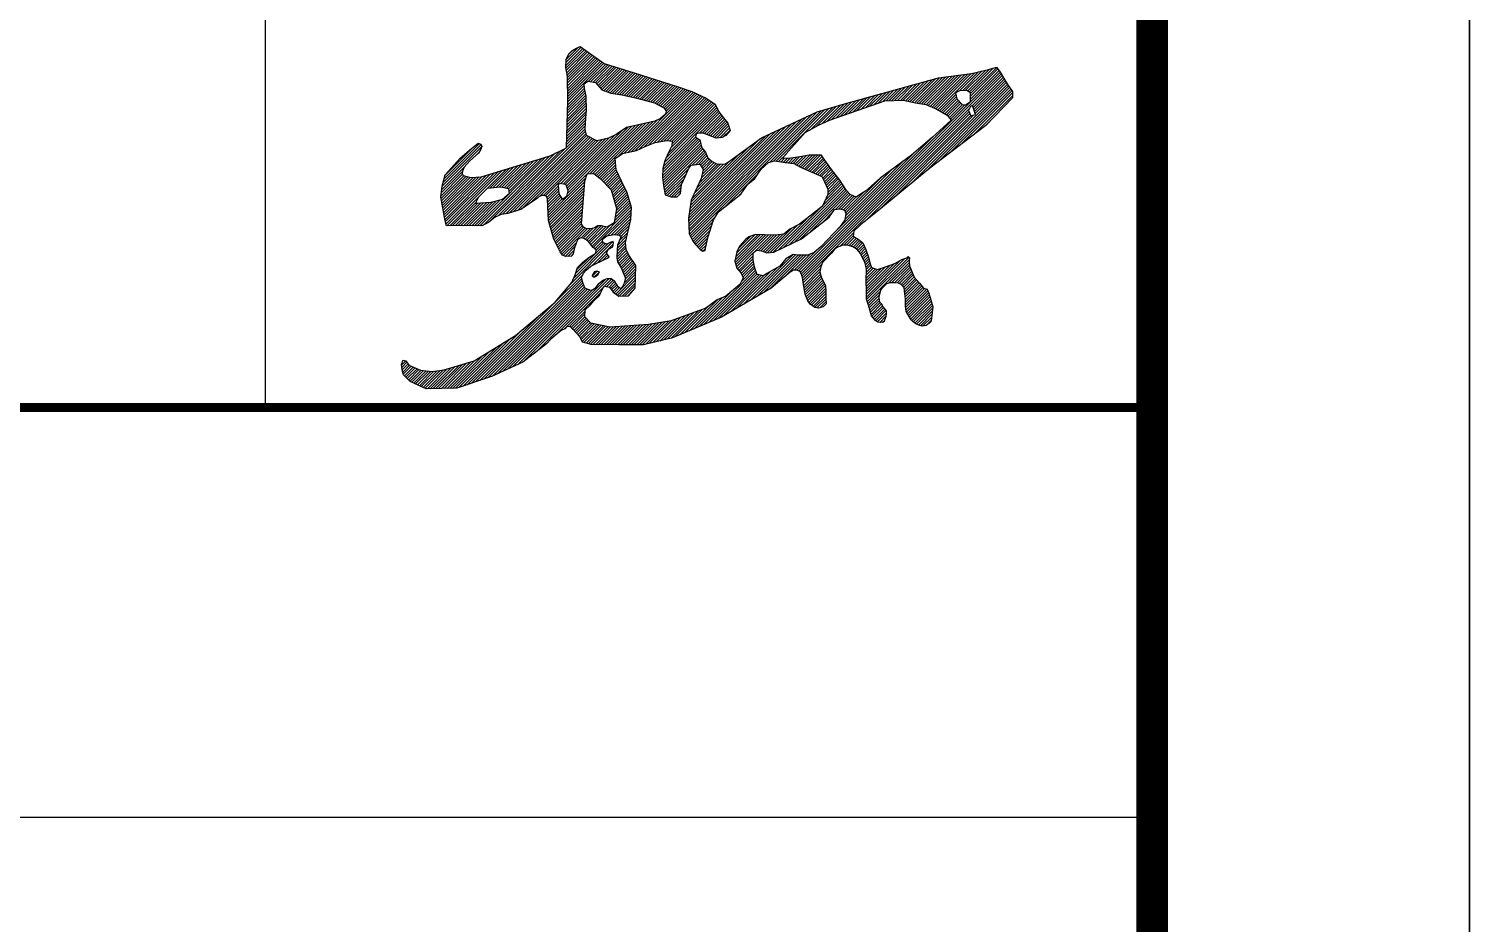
# Model space of a CAD drawing. Extents: x -737978 to 768813, y -372247 to 1140308.
# Drawn here: x -68886 to -62044, y -135042 to -130818 of the extents above; entities that cross this region are included whole.
import ezdxf

# ---------------------------------------------------------------- set-up
doc = ezdxf.new("R2010")
doc.units = 0
doc.header["$LTSCALE"] = 1000
doc.header["$MEASUREMENT"] = 0
doc.layers.get('0').update_dxf_attribs({"linetype": 'CONTINUOUS'})
doc.layers.add('PUB_TITLE', color=4, linetype='CONTINUOUS')

# ---------------------------------------------------------------- blocks, each defined once
blk = doc.blocks.new('TQ1')
h = blk.add_hatch()
h.set_pattern_fill('ANSI31', color=256, scale=2.7, style=0)
h.set_pattern_definition([(45, (-50187.834, -407204.6352), (-3.0308364, 3.0308364), [])])
h.paths.add_polyline_path([(-44496.1, -406053.7), (-44511, -406067.3), (-44512.7, -406078.4), (-44501.6, -406084.7), (-44491.4, -406093.2), (-44484.6, -406107.7), (-44479, -406124.6), (-44476, -406137.2), (-44472.1, -406147), (-44459, -406151.5), (-44441.6, -406145.5), (-44420.7, -406138.1), (-44405.2, -406129.7), (-44394.7, -406126), (-44391.1, -406122.9), (-44388.4, -406125.6), (-44389, -406133), (-44388.4, -406143.7), (-44378.2, -406168.3), (-44366.6, -406181.3), (-44357.5, -406192.4), (-44350, -406195), (-44346.3, -406203.3), (-44341.5, -406218.1), (-44337.4, -406233.2), (-44339.4, -406252.7), (-44341, -406264.5), (-44345.5, -406269.3), (-44351.5, -406274.2), (-44360.5, -406275.9), (-44367.7, -406274), (-44374.3, -406270.8), (-44380.4, -406266.8), (-44384.9, -406262.1), (-44395.6, -406243.9), (-44397, -406231.6), (-44397.4, -406216.6), (-44398.4, -406205.1), (-44400.2, -406191.4), (-44405.5, -406185.3), (-44412.5, -406181.2), (-44421.2, -406180.6), (-44430.5, -406180.9), (-44438.9, -406183.1), (-44444.5, -406187.8), (-44452.3, -406196.6), (-44453.7, -406203.5), (-44455.5, -406208), (-44456.1, -406212.9), (-44455.1, -406219.4), (-44454.1, -406222.5), (-44449.6, -406227.4), (-44447, -406233.5), (-44440, -406242.2), (-44440.1, -406248.5), (-44440.3, -406255.1), (-44445.1, -406267.1), (-44451.4, -406268), (-44458.3, -406266.9), (-44463.5, -406263.5), (-44471.9, -406253.2), (-44478.7, -406230), (-44483.2, -406216.6), (-44483.1, -406197.4), (-44483.6, -406176.5), (-44482.8, -406150.5), (-44486, -406137.8), (-44496.2, -406116.5), (-44503.3, -406107.5), (-44513.3, -406101.8), (-44525, -406098.3), (-44535, -406098.1), (-44546.3, -406102.7), (-44553, -406106.4), (-44559.9, -406115.6), (-44579.6, -406135.9), (-44583.6, -406145.3), (-44585.4, -406156.8), (-44581.9, -406169.8), (-44573, -406186.3), (-44572.1, -406199.7), (-44572.8, -406213.5), (-44571.9, -406226.6), (-44578, -406233.7), (-44588.8, -406236.5), (-44596.8, -406235.1), (-44607.1, -406228), (-44612.3, -406220.3), (-44617.9, -406206), (-44621.4, -406184.6), (-44624, -406169.1), (-44626.3, -406162.3), (-44628.9, -406155.8), (-44637.2, -406152.6), (-44643.5, -406152.9), (-44651.1, -406157), (-44663.8, -406168), (-44692.5, -406192.3), (-44802.1, -406255.9), (-44909.3, -406301.9), (-44973, -406317.1), (-45027.6, -406317.1), (-45088.3, -406316.6), (-45107.7, -406310.9), (-45113, -406299.5), (-45128.1, -406283.4), (-45133.3, -406277.6), (-45141.9, -406276.9), (-45146, -406281.5), (-45154.4, -406285.8), (-45167.6, -406296.3), (-45177.2, -406304.7), (-45186.5, -406314.8), (-45238.8, -406355.4), (-45307.3, -406386.5), (-45383.9, -406412.5), (-45451.2, -406413.5), (-45486.1, -406397.5), (-45501.2, -406382.7), (-45504.2, -406371.8), (-45505.6, -406359.4), (-45501.4, -406351), (-45495.8, -406351.9), (-45489, -406362), (-45463.8, -406372.7), (-45437.9, -406375.7), (-45411.9, -406372), (-45345.5, -406352.1), (-45254.4, -406296.2), (-45167.3, -406223.3), (-45131.2, -406179.8), (-45123.6, -406163.4), (-45118.3, -406147), (-45107, -406135.2), (-45093.7, -406125.2), (-45077.8, -406115.7), (-45077.3, -406108.5), (-45083.8, -406103.3), (-45094.8, -406089.5), (-45104.7, -406083.1), (-45111.2, -406081.7), (-45117.6, -406085.9), (-45120.6, -406091.1), (-45122.3, -406095.6), (-45125.4, -406106.1), (-45128.2, -406116.9), (-45132.4, -406122), (-45144.8, -406123.1), (-45151.3, -406120.3), (-45156.3, -406112.6), (-45170.8, -406084.5), (-45182, -406044.1), (-45183.4, -406013.9), (-45184.6, -405995.4), (-45187.4, -405990.3), (-45191.5, -405988.7), (-45195.9, -405988.6), (-45199.9, -405990.1), (-45203.3, -405992.1), (-45206.7, -405994.8), (-45243.3, -406019.9), (-45271.9, -406028.5), (-45286.3, -406030.3), (-45299.6, -406036.7), (-45306.9, -406042.3), (-45314, -406047.9), (-45329, -406055.8), (-45386.1, -406055), (-45406.1, -406055.3), (-45409.1, -406044.7), (-45418.7, -405991.5), (-45415.7, -405968.4), (-45409.1, -405943.2), (-45376.7, -405907.2), (-45351.6, -405885.4), (-45336.8, -405873.6), (-45330.6, -405875.8), (-45328.4, -405881.5), (-45331.1, -405887.3), (-45336.3, -405895.7), (-45355.1, -405913), (-45367.7, -405927), (-45371.6, -405935.2), (-45372.2, -405940.6), (-45369.8, -405945.3), (-45353.8, -405949.5), (-45330.1, -405947.6), (-45178.7, -405901.5), (-45142.7, -405884.4), (-45139.4, -405781.9), (-45140.6, -405727.2), (-45144.4, -405707.9), (-45143.4, -405689.9), (-45137.8, -405677.4), (-45131.2, -405671.2), (-45122.1, -405665.6), (-45112.6, -405661.6), (-45059.9, -405699.1), (-44993.9, -405719.3), (-44899.3, -405749.1), (-44867.1, -405760.2), (-44835.6, -405775), (-44815.9, -405788.3), (-44807.9, -405804.9), (-44797.3, -405818.2), (-44788.2, -405830.3), (-44782.5, -405846.3), (-44792, -405857.3), (-44800.3, -405861.1), (-44813.6, -405862.9), (-44842.5, -405851.6), (-44851.6, -405851.6), (-44857.7, -405853.5), (-44859.3, -405860.4), (-44849.2, -405866.5), (-44844.8, -405884), (-44837.3, -405893.9), (-44831.9, -405906.4), (-44822.3, -405914.5), (-44812.1, -405919), (-44794.7, -405920.2), (-44786.1, -405915.1), (-44714.2, -405862), (-44591.3, -405805), (-44531.6, -405787.8), (-44325.1, -405730.6), (-44251.9, -405721), (-44214.7, -405711.8), (-44196.9, -405707), (-44188.9, -405717.6), (-44181.7, -405730.4), (-44171.9, -405747.1), (-44162, -405760.3), (-44162, -405774.3), (-44220.6, -405835.1), (-44344.1, -405929), (-44459.7, -406023.9)])
h.paths.add_polyline_path([(-44924.8, -405810.5), (-44935.9, -405819.9), (-44948.3, -405825.8), (-45010.5, -405839.8), (-45033.7, -405855.1), (-45050.3, -405862.9), (-45076, -405869.1), (-45098.5, -405857.3), (-45101.8, -405843), (-45099.8, -405818.6), (-45098.8, -405802.3), (-45099.6, -405770.9), (-45103.3, -405753.8), (-45103.8, -405743.6), (-45095.4, -405737.6), (-45078.7, -405740.3), (-45064.8, -405757), (-45045.3, -405764.4), (-45021.2, -405767.7), (-44990.6, -405774.6), (-44948.9, -405785.3), (-44928.8, -405796.5), (-44923.5, -405803)], flags=16)
h.paths.add_polyline_path([(-44910.2, -405869.4), (-44911.1, -405879.7), (-44919.3, -405895.7), (-44926.3, -405913), (-44930.8, -405929.4), (-44931.2, -405949.6), (-44929.2, -405966.8), (-44925.5, -405987.8), (-44913.1, -405991.9), (-44899.5, -405991.9), (-44891.7, -405984.5), (-44889.7, -405964.8), (-44881, -405945.5), (-44873.6, -405929), (-44868.7, -405922), (-44849.3, -405920.4), (-44842.3, -405931.9), (-44846.4, -405951.2), (-44868.4, -405999.5), (-44874.4, -406038.8), (-44872.7, -406072.4), (-44865.2, -406089.1), (-44859.1, -406096.6), (-44849, -406107.9), (-44842.9, -406111.4), (-44838, -406109.9), (-44836.8, -406104.7), (-44831.1, -406079), (-44819.2, -406042.3), (-44808.6, -406024.8), (-44759.5, -405985.9), (-44743.8, -405964.1), (-44728.5, -405951.2), (-44715.6, -405931.8), (-44698.5, -405916.1), (-44685, -405912.9), (-44661.5, -405916.1), (-44643, -405918.4), (-44628.2, -405926.3), (-44580.9, -405947.1), (-44575.4, -405959.1), (-44568.4, -405974.8), (-44568.4, -405986.4), (-44580, -406012.2), (-44607.3, -406034.5), (-44630.4, -406052.1), (-44651.7, -406063.2), (-44664.6, -406073.8), (-44684.1, -406075.7), (-44707.2, -406075.2), (-44727.1, -406074.3), (-44741.4, -406079.8), (-44749.3, -406085.8), (-44762.2, -406100.1), (-44768.2, -406112.6), (-44772.8, -406133.5), (-44767.8, -406148.8), (-44758.5, -406159.9), (-44753.9, -406169.6), (-44761.7, -406184.8), (-44792.3, -406210.3), (-44811.7, -406218.2), (-44836.2, -406236.7), (-44912.7, -406264), (-44962.1, -406272.3), (-45046.3, -406278.3), (-45088.9, -406269.5), (-45102.3, -406255.2), (-45101.8, -406240.4), (-45090.7, -406229.8), (-45082.4, -406220.6), (-45069.9, -406208.5), (-45063.4, -406193.8), (-45058.8, -406188.2), (-45048.2, -406190.1), (-45039.8, -406201.1), (-45027.8, -406210.4), (-45006.5, -406209), (-44991.7, -406192.8), (-44989.9, -406142.4), (-45005.2, -406119.7), (-45011.6, -406107.2), (-45013, -406092.4), (-45001.5, -406041.9), (-44999.6, -406015.6), (-45009.3, -405983.3), (-45021.8, -405957.4), (-45033.4, -405932.5), (-45035.7, -405907.6), (-45019.3, -405896.9), (-44988.8, -405890), (-44969.9, -405881.3), (-44947.3, -405872.3), (-44922.2, -405867.7)], flags=16)
h.paths.add_polyline_path([(-45044.5, -405976.1), (-45032.4, -406017.8), (-45037.9, -406049), (-45053.4, -406058.5), (-45065.9, -406055.5), (-45073.5, -406055.7), (-45080.9, -406059.9), (-45086, -406061.7), (-45098.2, -406062.2), (-45105.3, -406058.5), (-45109.5, -406051.3), (-45108.1, -406032.9), (-45102.6, -405957.4), (-45097.4, -405941.6), (-45082.6, -405940.7), (-45068.5, -405951.5)], flags=16)
h.paths.add_polyline_path([(-44669.8, -405907.9), (-44665.3, -405903.8), (-44617.8, -405850.5), (-44588.6, -405834.5), (-44564.4, -405823.5), (-44442.4, -405781), (-44402.6, -405779.6), (-44375.2, -405785.6), (-44352.4, -405789.2), (-44328.7, -405799.3), (-44305.8, -405812.5), (-44296.7, -405823.5), (-44305.8, -405831.7), (-44337.8, -405860.4), (-44383.9, -405900.1), (-44452.9, -405950.8), (-44485.3, -405979.5), (-44496.2, -405986.3), (-44505.4, -405992.3), (-44519.1, -405986.8), (-44527.3, -405978.1), (-44541.9, -405954.9), (-44559.7, -405931.6), (-44578, -405906.5), (-44582.1, -405900.6), (-44609, -405900.1), (-44629.6, -405904.2), (-44649.7, -405907)], flags=16)
h.paths.add_polyline_path([(-45143.4, -405965.4), (-45139, -405978.9), (-45142.1, -405990.3), (-45152, -405996.8), (-45159.8, -405985.1), (-45160.8, -405964.9), (-45155.6, -405962.5)], flags=16)
h.paths.add_polyline_path([(-45027, -406075.7), (-45023.5, -406080.4), (-45030.3, -406098), (-45031.1, -406108), (-45031.9, -406124.9), (-45030.2, -406134.5), (-45022.5, -406147.8), (-45013.2, -406170.3), (-45015.5, -406181.2), (-45019.2, -406189.1), (-45023.1, -406194.1), (-45030.7, -406187.5), (-45036.4, -406177.9), (-45044.6, -406172.2), (-45053.6, -406172), (-45061.2, -406175), (-45068.1, -406180.3), (-45073, -406184), (-45077.8, -406190), (-45082, -406194.7), (-45089, -406197.7), (-45101.9, -406193.2), (-45107, -406179.9), (-45109.7, -406168.9), (-45105.2, -406159.3), (-45099.7, -406153.1), (-45089.4, -406144.3), (-45077.3, -406138.2), (-45066.1, -406133.1), (-45060.4, -406130), (-45052.6, -406126.5), (-45048.9, -406123.5), (-45052.8, -406118.5), (-45055, -406115.1), (-45049.9, -406107.1), (-45040.7, -406102), (-45039.4, -406092.7), (-45040.3, -406090.3), (-45046.8, -406092.5), (-45054.2, -406095.8), (-45062.4, -406092.5), (-45063.2, -406084.5), (-45054.2, -406077.6), (-45038, -406074.9)], flags=16)
h.paths.add_polyline_path([(-44724.7, -406108.8), (-44714, -406110.6), (-44702.2, -406115.2), (-44686.5, -406113.6), (-44626, -406083.8), (-44565.4, -406036.3), (-44553.5, -406019.8), (-44541, -406018), (-44531.5, -406021), (-44528.2, -406028.2), (-44531, -406042.7), (-44540.7, -406056.8), (-44582.6, -406100.7), (-44598.2, -406113.9), (-44613, -406120.3), (-44633.9, -406119.8), (-44644.2, -406118.3), (-44660.2, -406128.2), (-44673.3, -406144.1), (-44686.9, -406151.3), (-44701.9, -406160.2), (-44709.8, -406165.6), (-44723.6, -406162.2), (-44727, -406152.8), (-44729, -406145.7), (-44731.9, -406130.6), (-44731.9, -406114.9)], flags=16)
h.paths.add_polyline_path([(-45075.6, -406154.1), (-45071, -406156.5), (-45074.6, -406164.7), (-45081.5, -406169.1), (-45086.3, -406165.9), (-45080.4, -406155.6)], flags=16)
h.paths.add_polyline_path([(-45270.1, -405973.7), (-45268.9, -405985.1), (-45283, -405997.4), (-45308.8, -406004.1), (-45342.4, -406006.5), (-45335.7, -405991.8), (-45316.4, -405972.8), (-45287.4, -405970.2)], flags=16)
h.paths.add_polyline_path([(-44287.7, -405763.6), (-44278.8, -405758.8), (-44262.5, -405758.3), (-44254.1, -405763.6), (-44254.4, -405782.2), (-44265.6, -405789.9), (-44273, -405788.8), (-44284.7, -405776.4)], flags=16)
h.paths.add_polyline_path([(-44258.5, -405802.3), (-44254.6, -405793.7), (-44249.8, -405790.9), (-44243.2, -405811), (-44253.4, -405813.8)], flags=16)
for points in [[(-45112.6, -405661.6), (-45059.9, -405699.1), (-44993.9, -405719.3), (-44899.3, -405749.1), (-44867.1, -405760.2), (-44835.6, -405775), (-44815.9, -405788.3), (-44807.9, -405804.9), (-44797.3, -405818.2), (-44788.2, -405830.3), (-44782.5, -405846.3), (-44792, -405857.3), (-44800.3, -405861.1), (-44813.6, -405862.9), (-44842.5, -405851.6), (-44851.6, -405851.6), (-44857.7, -405853.5), (-44859.3, -405860.4), (-44849.2, -405866.5), (-44844.8, -405884), (-44837.3, -405893.9), (-44831.9, -405906.4), (-44822.3, -405914.5), (-44812.1, -405919), (-44794.7, -405920.2), (-44786.1, -405915.1), (-44714.2, -405862), (-44591.3, -405805), (-44531.6, -405787.8), (-44325.1, -405730.6), (-44251.9, -405721), (-44214.7, -405711.8), (-44196.9, -405707), (-44188.9, -405717.6), (-44181.7, -405730.4), (-44171.9, -405747.1), (-44162, -405760.3), (-44162, -405774.3), (-44220.6, -405835.1), (-44344.1, -405929), (-44459.7, -406023.9), (-44496.1, -406053.7), (-44511, -406067.3), (-44512.7, -406078.4), (-44501.6, -406084.7), (-44491.4, -406093.2), (-44484.6, -406107.7), (-44479, -406124.6), (-44476, -406137.2), (-44472.1, -406147), (-44459, -406151.5), (-44441.6, -406145.5), (-44420.7, -406138.1), (-44405.2, -406129.7), (-44394.7, -406126), (-44391.1, -406122.9), (-44388.4, -406125.6), (-44389, -406133), (-44388.4, -406143.7), (-44378.2, -406168.3), (-44366.6, -406181.3), (-44357.5, -406192.4), (-44350, -406195), (-44346.3, -406203.3), (-44341.5, -406218.1), (-44337.4, -406233.2), (-44339.4, -406252.7), (-44341, -406264.5), (-44345.5, -406269.3), (-44351.5, -406274.2), (-44360.5, -406275.9), (-44367.7, -406274), (-44374.3, -406270.8), (-44380.4, -406266.8), (-44384.9, -406262.1), (-44395.6, -406243.9), (-44397, -406231.6), (-44397.4, -406216.6), (-44398.4, -406205.1), (-44400.2, -406191.4), (-44405.5, -406185.3), (-44412.5, -406181.2), (-44421.2, -406180.6), (-44430.5, -406180.9), (-44438.9, -406183.1), (-44444.5, -406187.8), (-44452.3, -406196.6), (-44453.7, -406203.5), (-44455.5, -406208), (-44456.1, -406212.9), (-44455.1, -406219.4), (-44454.1, -406222.5), (-44449.6, -406227.4), (-44447, -406233.5), (-44440, -406242.2), (-44440.1, -406248.5), (-44440.3, -406255.1), (-44445.1, -406267.1), (-44451.4, -406268), (-44458.3, -406266.9), (-44463.5, -406263.5), (-44471.9, -406253.2), (-44478.7, -406230), (-44483.2, -406216.6), (-44483.1, -406197.4), (-44483.6, -406176.5), (-44482.8, -406150.5), (-44486, -406137.8), (-44496.2, -406116.5), (-44503.3, -406107.5), (-44513.3, -406101.8), (-44525, -406098.3), (-44535, -406098.1), (-44546.3, -406102.7), (-44553, -406106.4), (-44559.9, -406115.6), (-44579.6, -406135.9), (-44583.6, -406145.3), (-44585.4, -406156.8), (-44581.9, -406169.8), (-44573, -406186.3), (-44572.1, -406199.7), (-44572.8, -406213.5), (-44571.9, -406226.6), (-44578, -406233.7), (-44588.8, -406236.5), (-44596.8, -406235.1), (-44607.1, -406228), (-44612.3, -406220.3), (-44617.9, -406206), (-44621.4, -406184.6), (-44624, -406169.1), (-44626.3, -406162.3), (-44628.9, -406155.8), (-44637.2, -406152.6), (-44643.5, -406152.9), (-44651.1, -406157), (-44663.8, -406168), (-44692.5, -406192.3), (-44802.1, -406255.9), (-44909.3, -406301.9), (-44973, -406317.1), (-45027.6, -406317.1), (-45088.3, -406316.6), (-45107.7, -406310.9), (-45113, -406299.5), (-45128.1, -406283.4), (-45133.3, -406277.6), (-45141.9, -406276.9), (-45146, -406281.5), (-45154.4, -406285.8), (-45167.6, -406296.3), (-45177.2, -406304.7), (-45186.5, -406314.8), (-45238.8, -406355.4), (-45307.3, -406386.5), (-45383.9, -406412.5), (-45451.2, -406413.5), (-45486.1, -406397.5), (-45501.2, -406382.7), (-45504.2, -406371.8), (-45505.6, -406359.4), (-45501.4, -406351), (-45495.8, -406351.9), (-45489, -406362), (-45463.8, -406372.7), (-45437.9, -406375.7), (-45411.9, -406372), (-45345.5, -406352.1), (-45254.4, -406296.2), (-45167.3, -406223.3), (-45131.2, -406179.8), (-45123.6, -406163.4), (-45118.3, -406147), (-45107, -406135.2), (-45093.7, -406125.2), (-45077.8, -406115.7), (-45077.3, -406108.5), (-45083.8, -406103.3), (-45094.8, -406089.5), (-45104.7, -406083.1), (-45111.2, -406081.7), (-45117.6, -406085.9), (-45120.6, -406091.1), (-45122.3, -406095.6), (-45125.4, -406106.1), (-45128.2, -406116.9), (-45132.4, -406122), (-45144.8, -406123.1), (-45151.3, -406120.3), (-45156.3, -406112.6), (-45170.8, -406084.5), (-45182, -406044.1), (-45183.4, -406013.9), (-45184.6, -405995.4), (-45187.4, -405990.3), (-45191.5, -405988.7), (-45195.9, -405988.6), (-45199.9, -405990.1), (-45203.3, -405992.1), (-45206.7, -405994.8), (-45243.3, -406019.9), (-45271.9, -406028.5), (-45286.3, -406030.3), (-45299.6, -406036.7), (-45306.9, -406042.3), (-45314, -406047.9), (-45329, -406055.8), (-45386.1, -406055), (-45406.1, -406055.3), (-45409.1, -406044.7), (-45418.7, -405991.5), (-45415.7, -405968.4), (-45409.1, -405943.2), (-45376.7, -405907.2), (-45351.6, -405885.4), (-45336.8, -405873.6), (-45330.6, -405875.8), (-45328.4, -405881.5), (-45331.1, -405887.3), (-45336.3, -405895.7), (-45355.1, -405913), (-45367.7, -405927), (-45371.6, -405935.2), (-45372.2, -405940.6), (-45369.8, -405945.3), (-45353.8, -405949.5), (-45330.1, -405947.6), (-45178.7, -405901.5), (-45142.7, -405884.4), (-45139.4, -405781.9), (-45140.6, -405727.2), (-45144.4, -405707.9), (-45143.4, -405689.9), (-45137.8, -405677.4), (-45131.2, -405671.2), (-45122.1, -405665.6), (-45112.6, -405661.6)], [(-45098.8, -405802.3), (-45099.6, -405770.9), (-45103.3, -405753.8), (-45103.8, -405743.6), (-45095.4, -405737.6), (-45078.7, -405740.3), (-45064.8, -405757), (-45045.3, -405764.4), (-45021.2, -405767.7), (-44990.6, -405774.6), (-44948.9, -405785.3), (-44928.8, -405796.5), (-44923.5, -405803), (-44924.8, -405810.5), (-44935.9, -405819.9), (-44948.3, -405825.8), (-45010.5, -405839.8), (-45033.7, -405855.1), (-45050.3, -405862.9), (-45076, -405869.1), (-45098.5, -405857.3), (-45101.8, -405843), (-45099.8, -405818.6), (-45098.8, -405802.3)], [(-44287.7, -405763.6), (-44284.7, -405776.4), (-44273, -405788.8), (-44265.6, -405789.9), (-44254.4, -405782.2), (-44254.1, -405763.6), (-44262.5, -405758.3), (-44278.8, -405758.8), (-44287.7, -405763.6)], [(-44665.3, -405903.8), (-44617.8, -405850.5), (-44588.6, -405834.5), (-44564.4, -405823.5), (-44442.4, -405781), (-44402.6, -405779.6), (-44375.2, -405785.6), (-44352.4, -405789.2), (-44328.7, -405799.3), (-44305.8, -405812.5), (-44296.7, -405823.5), (-44305.8, -405831.7), (-44337.8, -405860.4), (-44383.9, -405900.1), (-44452.9, -405950.8), (-44485.3, -405979.5), (-44496.2, -405986.3), (-44505.4, -405992.3), (-44519.1, -405986.8), (-44527.3, -405978.1), (-44541.9, -405954.9), (-44559.7, -405931.6), (-44578, -405906.5), (-44582.1, -405900.6), (-44609, -405900.1), (-44629.6, -405904.2), (-44649.7, -405907), (-44669.8, -405907.9), (-44665.3, -405903.8)], [(-44254.6, -405793.7), (-44258.5, -405802.3), (-44253.4, -405813.8), (-44243.2, -405811), (-44249.8, -405790.9), (-44254.6, -405793.7)], [(-45160.8, -405964.9), (-45159.8, -405985.1), (-45152, -405996.8), (-45142.1, -405990.3), (-45139, -405978.9), (-45143.4, -405965.4), (-45155.6, -405962.5), (-45160.8, -405964.9)], [(-45102.6, -405957.4), (-45097.4, -405941.6), (-45082.6, -405940.7), (-45068.5, -405951.5), (-45044.5, -405976.1), (-45032.4, -406017.8), (-45037.9, -406049), (-45053.4, -406058.5), (-45065.9, -406055.5), (-45073.5, -406055.7), (-45080.9, -406059.9), (-45086, -406061.7), (-45098.2, -406062.2), (-45105.3, -406058.5), (-45109.5, -406051.3), (-45108.1, -406032.9), (-45102.6, -405957.4)], [(-45335.7, -405991.8), (-45316.4, -405972.8), (-45287.4, -405970.2), (-45270.1, -405973.7), (-45268.9, -405985.1), (-45283, -405997.4), (-45308.8, -406004.1), (-45342.4, -406006.5), (-45335.7, -405991.8)], [(-44731.9, -406130.6), (-44731.9, -406114.9), (-44724.7, -406108.8), (-44714, -406110.6), (-44702.2, -406115.2), (-44686.5, -406113.6), (-44626, -406083.8), (-44565.4, -406036.3), (-44553.5, -406019.8), (-44541, -406018), (-44531.5, -406021), (-44528.2, -406028.2), (-44531, -406042.7), (-44540.7, -406056.8), (-44582.6, -406100.7), (-44598.2, -406113.9), (-44613, -406120.3), (-44633.9, -406119.8), (-44644.2, -406118.3), (-44660.2, -406128.2), (-44673.3, -406144.1), (-44686.9, -406151.3), (-44701.9, -406160.2), (-44709.8, -406165.6), (-44723.6, -406162.2), (-44727, -406152.8), (-44729, -406145.7), (-44731.9, -406130.6)], [(-45046.8, -406092.5), (-45054.2, -406095.8), (-45062.4, -406092.5), (-45063.2, -406084.5), (-45054.2, -406077.6), (-45038, -406074.9), (-45027, -406075.7), (-45023.5, -406080.4), (-45030.3, -406098), (-45031.1, -406108), (-45031.9, -406124.9), (-45030.2, -406134.5), (-45022.5, -406147.8), (-45013.2, -406170.3), (-45015.5, -406181.2), (-45019.2, -406189.1), (-45023.1, -406194.1), (-45030.7, -406187.5), (-45036.4, -406177.9), (-45044.6, -406172.2), (-45053.6, -406172), (-45061.2, -406175), (-45068.1, -406180.3), (-45073, -406184), (-45077.8, -406190), (-45081.2, -406193.8), (-45084.7, -406195.9), (-45089, -406197.7), (-45100.5, -406193.6), (-45102.9, -406190.4), (-45107, -406179.9), (-45109.7, -406168.9), (-45105.2, -406159.3), (-45099.7, -406153.1), (-45089.4, -406144.3), (-45077.3, -406138.2), (-45066.1, -406133.1), (-45060.4, -406130), (-45052.6, -406126.5), (-45048.9, -406123.5), (-45052.8, -406118.5), (-45055, -406115.1), (-45049.9, -406107.1), (-45040.7, -406102), (-45039.4, -406092.7), (-45040.3, -406090.3), (-45046.8, -406092.5)], [(-45085.7, -406164.9), (-45080.4, -406155.6), (-45075.6, -406154.1), (-45071, -406156.5), (-45074.6, -406164.7), (-45081.5, -406169.1), (-45085.9, -406166.2)]]:
    blk.add_lwpolyline(points)
blk.add_lwpolyline([(-45033.4, -405932.5), (-45035.7, -405907.6), (-45019.3, -405896.9), (-44988.8, -405890), (-44969.9, -405881.3), (-44947.3, -405872.3), (-44922.2, -405867.7), (-44910.2, -405869.4), (-44911.1, -405879.7), (-44919.3, -405895.7), (-44926.3, -405913), (-44930.8, -405929.4), (-44931.2, -405949.6), (-44929.2, -405966.8), (-44925.5, -405987.8), (-44913.1, -405991.9), (-44899.5, -405991.9), (-44891.7, -405984.5), (-44889.7, -405964.8), (-44881, -405945.5), (-44873.6, -405929), (-44868.7, -405922), (-44849.3, -405920.4), (-44842.3, -405931.9), (-44846.4, -405951.2), (-44868.4, -405999.5), (-44874.4, -406038.8), (-44872.7, -406072.4), (-44865.2, -406089.1), (-44859.1, -406096.6), (-44849, -406107.9), (-44842.9, -406111.4), (-44838, -406109.9), (-44836.8, -406104.7), (-44831.1, -406079), (-44819.2, -406042.3), (-44808.6, -406024.8), (-44759.5, -405985.9), (-44743.8, -405964.1), (-44728.5, -405951.2), (-44715.6, -405931.8), (-44698.5, -405916.1), (-44685, -405912.9), (-44661.5, -405916.1), (-44643, -405918.4), (-44628.2, -405926.3), (-44580.9, -405947.1), (-44575.4, -405959.1), (-44568.4, -405974.8), (-44568.4, -405986.4), (-44580, -406012.2), (-44607.3, -406034.5), (-44630.4, -406052.1), (-44651.7, -406063.2), (-44664.6, -406073.8), (-44684.1, -406075.7), (-44707.2, -406075.2), (-44727.1, -406074.3), (-44741.4, -406079.8), (-44749.3, -406085.8), (-44762.2, -406100.1), (-44768.2, -406112.6), (-44772.8, -406133.5), (-44767.8, -406148.8), (-44758.5, -406159.9), (-44753.9, -406169.6), (-44761.7, -406184.8), (-44792.3, -406210.3), (-44811.7, -406218.2), (-44836.2, -406236.7), (-44912.7, -406264), (-44962.1, -406272.3), (-45046.3, -406278.3), (-45088.9, -406269.5), (-45102.3, -406255.2), (-45101.8, -406240.4), (-45090.7, -406229.8), (-45082.4, -406220.6), (-45069.9, -406208.5), (-45063.4, -406193.8), (-45058.8, -406188.2), (-45048.2, -406190.1), (-45039.8, -406201.1), (-45027.8, -406210.4), (-45006.5, -406209), (-44991.7, -406192.8), (-44989.9, -406142.4), (-45005.2, -406119.7), (-45011.6, -406107.2), (-45013, -406092.4), (-45001.5, -406041.9), (-44999.6, -406015.6), (-45009.3, -405983.3), (-45021.8, -405957.4), (-45033.4, -405932.5)], close=True)
at = {"layer": 'PUB_TITLE'}
blk.add_line((-49854.8, -407354.8), (-43854.8, -407354.8), dxfattribs=at)
blk.add_lwpolyline([(-45804.8, -401054.8), (-45804.8, -406454.8)], dxfattribs=at)
at = {"layer": 'PUB_TITLE', "const_width": 20}
blk.add_lwpolyline([(-49854.8, -406454.8), (-43854.8, -406454.8)], dxfattribs=at)

msp = doc.modelspace()

# ---------------------------------------------------------------- linework, layer by layer
at = {"layer": 'PUB_TITLE'}
for points in [[(-219725.1, -159910.6), (-62075.1, -159910.6), (-62075.1, -70810.6), (-219725.1, -70810.6)], [(-62075.1, -159910.6), (95574.9, -159910.6), (95574.9, -70810.6), (-62075.1, -70810.6)]]:
    msp.add_lwpolyline(points, close=True, dxfattribs=at)
at = {"layer": 'PUB_TITLE', "const_width": 150}
msp.add_lwpolyline([(-215975.1, -158410.6), (-63575.1, -158410.6), (-63575.1, -72310.6), (-215975.1, -72310.6)], close=True, dxfattribs=at)

# ---------------------------------------------------------------- block references
at = {"xscale": 2.15028113370122, "yscale": 2.15028113370122, "zscale": 2.15028113370122}
msp.add_blockref('TQ1', (30724.9, 741385.6), dxfattribs=at)

doc.saveas('drawing.dxf')
